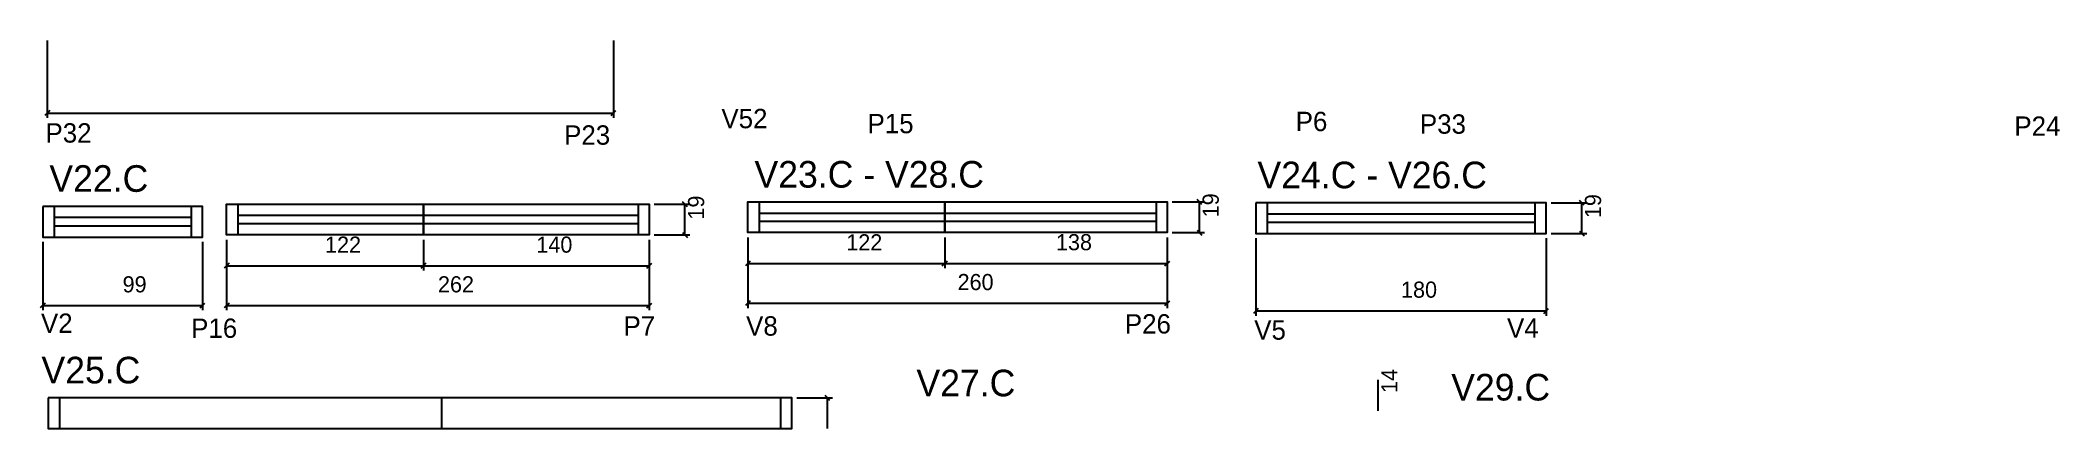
# Model space of a CAD drawing. Header units: metres. Extents: x 3434 to 4685, y -951 to -710.
import ezdxf

# ---------------------------------------------------------------- set-up
doc = ezdxf.new("R2010")
doc.units = ezdxf.units.M
for name, color, linetype in [('5', 7, 'Continuous'), ('COTA', 7, 'Continuous'), ('NOMENCLATURA', 7, 'Continuous'), ('Painéis', 7, 'Continuous'), ('SARR_2.2x7', 7, 'Continuous')]:
    doc.layers.add(name, color=color, linetype=linetype)

msp = doc.modelspace()

# ---------------------------------------------------------------- linework, layer by layer
at = {"layer": 'COTA', "color": 4, "lineweight": 25}
for p, q in [((3437.8, -710.4), (3437.8, -758.4)), ((3788.8, -710.4), (3788.8, -758.4)), ((3437.8, -755.4), (3788.8, -755.4)), ((3814, -811.9), (3836.1, -811.9)), ((3833.1, -830.9), (3833.1, -811.9)), ((4370, -811), (4392.1, -811)), ((4389.1, -830), (4389.1, -811)), ((3435, -835.2), (3435, -877.6)), ((3534, -835.2), (3534, -877.6)), ((3549, -833.9), (3549, -853)), ((3549, -833.9), (3549, -877.6)), ((3671, -833.9), (3671, -853)), ((3671, -833.9), (3671, -853)), ((3811, -833.9), (3811, -853)), ((3811, -833.9), (3811, -877.6)), ((3814, -830.9), (3836.1, -830.9)), ((3872.1, -832.5), (3872.1, -851.6)), ((3872.1, -832.5), (3872.1, -876.2)), ((3994.1, -832.5), (3994.1, -851.6)), ((3994.1, -832.5), (3994.1, -851.6)), ((4132.1, -832.5), (4132.1, -851.6)), ((4132.1, -832.5), (4132.1, -876.2)), ((4187, -833), (4187, -881)), ((4367, -833), (4367, -881)), ((4370, -830), (4392.1, -830)), ((3549, -850), (3671, -850)), ((3671, -850), (3811, -850)), ((3872.1, -848.6), (3994.1, -848.6)), ((3994.1, -848.6), (4132.1, -848.6)), ((3435, -874.6), (3534, -874.6)), ((3549, -874.6), (3811, -874.6)), ((3872.1, -873.2), (4132.1, -873.2)), ((4187, -878), (4367, -878)), ((4262.9, -939.9), (4262.9, -920.7)), ((3902.4, -931.9), (3924.5, -931.9)), ((3921.5, -950.9), (3921.5, -931.9))]:
    msp.add_line(p, q, dxfattribs=at)
at = {"layer": 'COTA', "color": 0, "lineweight": 25}
for p, q in [((3439.3, -753.9), (3436.3, -756.9)), ((3787.3, -756.9), (3790.3, -753.9)), ((3834.6, -813.4), (3831.6, -810.4)), ((4390.6, -812.5), (4387.6, -809.5)), ((3831.6, -829.4), (3834.6, -832.4)), ((4387.6, -828.5), (4390.6, -831.5)), ((3550.5, -848.5), (3547.5, -851.5)), ((3669.5, -851.5), (3672.5, -848.5)), ((3672.5, -848.5), (3669.5, -851.5)), ((3809.5, -851.5), (3812.5, -848.5)), ((3873.6, -847.1), (3870.6, -850.1)), ((3992.6, -850.1), (3995.6, -847.1)), ((3995.6, -847.1), (3992.6, -850.1)), ((4130.6, -850.1), (4133.6, -847.1)), ((3436.5, -873.1), (3433.5, -876.1)), ((3532.5, -876.1), (3535.5, -873.1)), ((3550.5, -873.1), (3547.5, -876.1)), ((3809.5, -876.1), (3812.5, -873.1)), ((3873.6, -871.7), (3870.6, -874.7)), ((4130.6, -874.7), (4133.6, -871.7)), ((4188.5, -876.5), (4185.5, -879.5)), ((4365.5, -879.5), (4368.5, -876.5)), ((3923, -933.4), (3920, -930.4))]:
    msp.add_line(p, q, dxfattribs=at)
at = {"layer": 'Painéis', "color": 4, "lineweight": 25}
for p, q in [((4135.1, -810.5), (4155.1, -810.5)), ((4152.1, -829.5), (4152.1, -810.5)), ((4135.1, -829.5), (4155.1, -829.5))]:
    msp.add_line(p, q, dxfattribs=at)
at = {"layer": 'Painéis', "color": 0, "lineweight": 25}
for p, q in [((4153.6, -812), (4150.6, -809)), ((4150.6, -828), (4153.6, -831))]:
    msp.add_line(p, q, dxfattribs=at)
at = {"layer": 'Painéis', "color": 200, "lineweight": 25}
msp.add_line((3682.4, -950.9), (3682.4, -931.9), dxfattribs=at)
for points in [[(3435, -813.2), (3435, -832.2), (3534, -832.2), (3534, -813.2), (3435, -813.2)], [(4187, -811), (4187, -830), (4367, -830), (4367, -811), (4187, -811)], [(3438.4, -931.9), (3438.4, -950.9), (3899.4, -950.9), (3899.4, -931.9), (3438.4, -931.9)]]:
    msp.add_lwpolyline(points, dxfattribs=at)
for points in [[(3671, -830.9), (3549, -830.9), (3549, -811.9), (3671, -811.9)], [(3671, -811.9), (3811, -811.9), (3811, -830.9), (3671, -830.9)], [(3994.1, -829.5), (3872.1, -829.5), (3872.1, -810.5), (3994.1, -810.5)], [(3994.1, -810.5), (4132.1, -810.5), (4132.1, -829.5), (3994.1, -829.5)]]:
    msp.add_lwpolyline(points, close=True, dxfattribs=at)
at = {"layer": 'SARR_2.2x7', "color": 40, "lineweight": 25}
for p, q in [((3442, -813.2), (3442, -832.2)), ((3527, -813.2), (3527, -832.2)), ((3556, -811.9), (3556, -830.9)), ((3804, -811.9), (3804, -830.9)), ((3879.1, -810.5), (3879.1, -829.5)), ((4125.1, -810.5), (4125.1, -829.5)), ((4194, -811), (4194, -830)), ((4360, -811), (4360, -830)), ((3527, -820.2), (3442, -820.2)), ((3442, -825.2), (3527, -825.2)), ((3671, -818.9), (3556, -818.9)), ((3556, -823.9), (3671, -823.9)), ((3804, -818.9), (3671, -818.9)), ((3671, -823.9), (3804, -823.9)), ((3879.1, -817.5), (4125.1, -817.5)), ((4125.1, -822.5), (3879.1, -822.5)), ((4360, -818), (4194, -818)), ((4194, -823), (4360, -823)), ((3445.4, -931.9), (3445.4, -950.9)), ((3892.4, -931.9), (3892.4, -950.9))]:
    msp.add_line(p, q, dxfattribs=at)

# ---------------------------------------------------------------- texts
at = {"layer": '5', "color": 5, "lineweight": 25}
for s, p in [('P32', (3436.7, -773.7)), ('P23', (3758.2, -775)), ('V52', (3855.7, -764.8)), ('P15', (3946.3, -767.9)), ('P6', (4211.7, -766.6)), ('P33', (4288.7, -768.2)), ('P24', (4657.2, -769.5)), ('V2', (3433.9, -891.6)), ('P16', (3527, -894.7)), ('P7', (3795, -893.3)), ('V8', (3871, -893.3)), ('P26', (4105.8, -892)), ('V5', (4186, -895.8)), ('V4', (4342.7, -894.6))]:
    msp.add_text(s, height=12, rotation=360, dxfattribs=at).set_placement(p)
at = {"layer": 'COTA', "color": 240, "lineweight": 25}
for s, p in [('19', (3845, -821.4)), ('19', (4401, -820.5)), ('14', (4274.8, -928.8))]:
    msp.add_text(s, height=10, rotation=90, dxfattribs=at).set_placement(p)
for s, p in [('122', (3610, -841.9)), ('140', (3741, -841.9)), ('122', (3933.1, -840.5)), ('138', (4063.1, -840.4)), ('99', (3484.5, -866.5)), ('262', (3680, -866.5)), ('260', (4002.1, -865.1)), ('180', (4277, -869.8))]:
    msp.add_text(s, height=10, dxfattribs=at).set_placement(p)
at = {"layer": 'NOMENCLATURA', "color": 7, "lineweight": 25}
for s, p in [('V22.C', (3439.1, -804.2)), ('V23.C - V28.C', (3876.2, -801.6)), ('V24.C - V26.C', (4188, -802)), ('V25.C', (3434.2, -922.9)), ('V27.C', (3976.6, -930.9)), ('V29.C', (4308.1, -933.5))]:
    msp.add_text(s, height=16.5, dxfattribs=at).set_placement(p)
at = {"layer": 'Painéis', "color": 240, "lineweight": 25}
msp.add_text('19', height=10, rotation=90, dxfattribs=at).set_placement((4164, -820))

doc.saveas('drawing.dxf')
